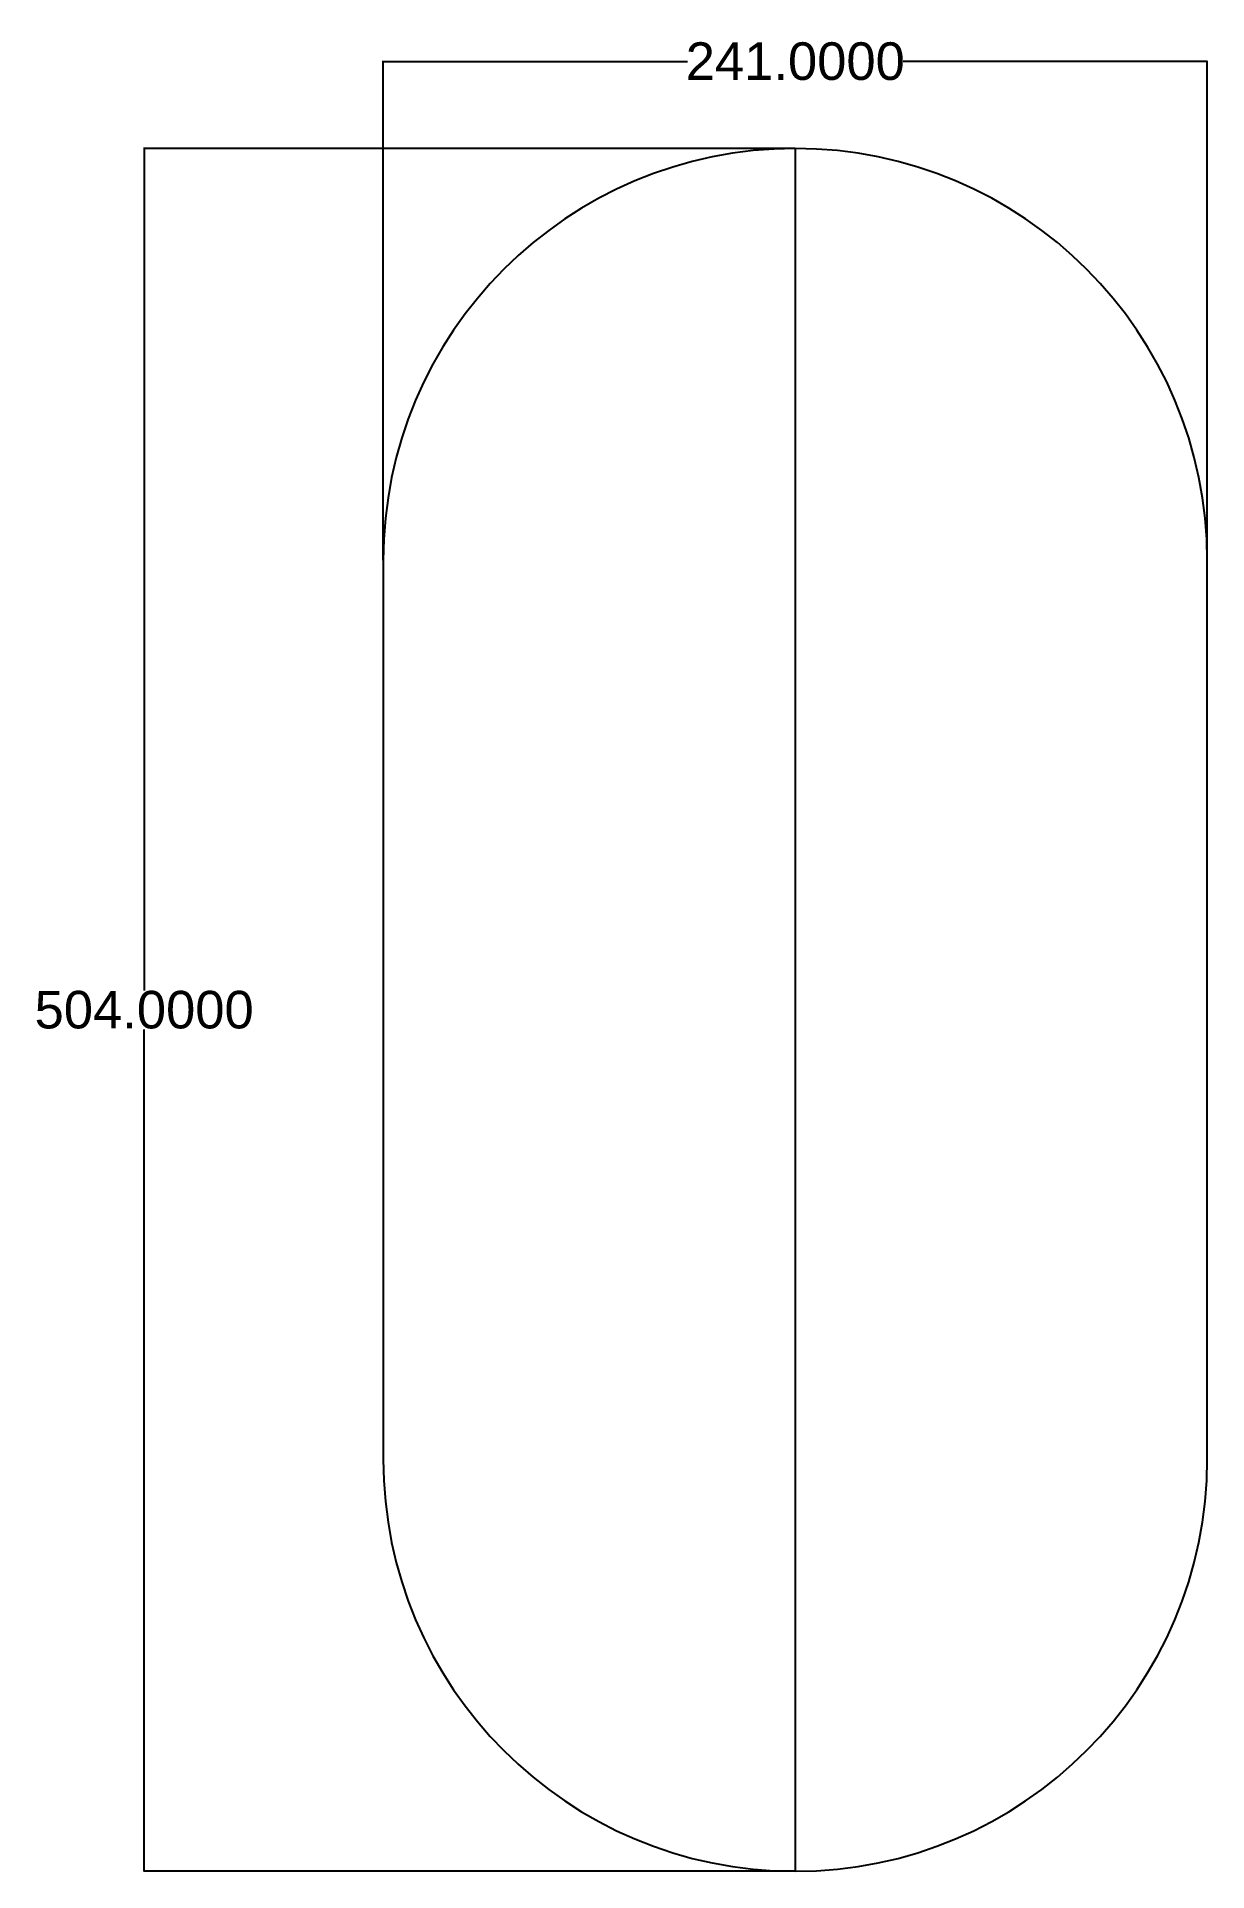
# Model space of a CAD drawing. Header units: inches. Extents: x 62774 to 63116, y 66851 to 67388.
import ezdxf

# ---------------------------------------------------------------- set-up
doc = ezdxf.new("R2010")
doc.units = ezdxf.units.IN
doc.header["$MEASUREMENT"] = 0
doc.styles.get("Standard").update_dxf_attribs({"font": 'arial.ttf'})
doc.dimstyles.get("Standard").update_dxf_attribs({"dimtxt": 0.18, "dimasz": 0.18, "dimexe": 0.18, "dimexo": 0.0625, "dimgap": 0.09, "dimtad": 0, "dimtih": 1, "dimtoh": 1, "dimdec": 4, "dimzin": 0, "dimdsep": 46, "dimtxsty": 'Standard', "dimcen": 0.09, "dimadec": 0, "dimazin": 0, "dimtfac": 1, "dimtdec": 4, "dimtofl": 0, "dimtmove": 0, "dimatfit": 3, "dimfxl": 1, "dimtolj": 1, "dimtzin": 0, "dimarcsym": 0})

# ---------------------------------------------------------------- blocks, each defined once
blk = doc.blocks.new('*D10')
at = {"color": 0, "lineweight": -2, "transparency": 16777216}
for p, q in [((62875.36, 67234.7), (62875.36, 67380.81)), ((62875.54, 67380.63), (62964.32, 67380.63)), ((63116.18, 67380.63), (63027.4, 67380.63)), ((63116.36, 67234.7), (63116.36, 67380.81))]:
    blk.add_line(p, q, dxfattribs=at)
at = {"color": 0, "transparency": 16777216}
for points in [[(62875.54, 67380.66), (62875.54, 67380.6), (62875.36, 67380.63)], [(63116.18, 67380.66), (63116.18, 67380.6), (63116.36, 67380.63)]]:
    blk.add_solid(points, dxfattribs=at)
at = {"layer": 'Defpoints', "color": 0, "transparency": 16777216}
for p in [(63116.36, 67380.63), (62875.36, 67234.64), (63116.36, 67234.64)]:
    blk.add_point(p, dxfattribs=at)
at = {"color": 0, "transparency": 16777216, "insert": (62995.86, 67380.63), "char_height": 11, "attachment_point": 5}
blk.add_mtext('\\A1;241.0000', dxfattribs=at)
blk = doc.blocks.new('*D11')
at = {"color": 0, "lineweight": -2, "transparency": 16777216}
for p, q in [((62995.8, 67355.14), (62805.25, 67355.14)), ((62805.43, 67354.96), (62805.43, 67108.85)), ((62805.43, 66851.32), (62805.43, 67097.43)), ((62995.8, 66851.14), (62805.25, 66851.14))]:
    blk.add_line(p, q, dxfattribs=at)
at = {"color": 0, "transparency": 16777216}
for points in [[(62805.4, 67354.96), (62805.46, 67354.96), (62805.43, 67355.14)], [(62805.4, 66851.32), (62805.46, 66851.32), (62805.43, 66851.14)]]:
    blk.add_solid(points, dxfattribs=at)
at = {"layer": 'Defpoints', "color": 0, "transparency": 16777216}
for p in [(62995.86, 67355.14), (62805.43, 66851.14), (62995.86, 66851.14)]:
    blk.add_point(p, dxfattribs=at)
at = {"color": 0, "transparency": 16777216, "insert": (62805.43, 67103.14), "char_height": 11, "attachment_point": 5}
blk.add_mtext('\\A1;504.0000', dxfattribs=at)

msp = doc.modelspace()

# ---------------------------------------------------------------- linework, layer by layer
for p, q in [((62995.8602, 67355.14024), (62995.8602, 66851.14024)), ((62875.3602, 67234.64024), (62875.3602, 66971.64024)), ((63116.3602, 66971.64024), (63116.3602, 67234.64024))]:
    msp.add_line(p, q)
for centre, start, end in [((62995.8602, 67234.64024), 0, 180), ((62995.8602, 66971.64024), 180, 0)]:
    msp.add_arc(centre, 120.5, start, end)

# ---------------------------------------------------------------- dimensions: what is measured, and where the dimension line sits
dim = msp.add_linear_dim(base=(63116.3602, 67380.63438), p1=(62875.3602, 67234.64024), p2=(63116.3602, 67234.64024), dimstyle='Standard', override={"dimtxt": 11})
dim.commit()
dim.dimension.update_dxf_attribs({"geometry": '*D10', "text_midpoint": (62995.8602, 67380.63438)})
dim = msp.add_linear_dim(base=(62805.433, 66851.14024), p1=(62995.8602, 67355.14024), p2=(62995.8602, 66851.14024), angle=90, dimstyle='Standard', override={"dimtxt": 11})
dim.commit()
dim.dimension.update_dxf_attribs({"geometry": '*D11', "text_midpoint": (62805.433, 67103.14024)})

doc.saveas('drawing.dxf')
